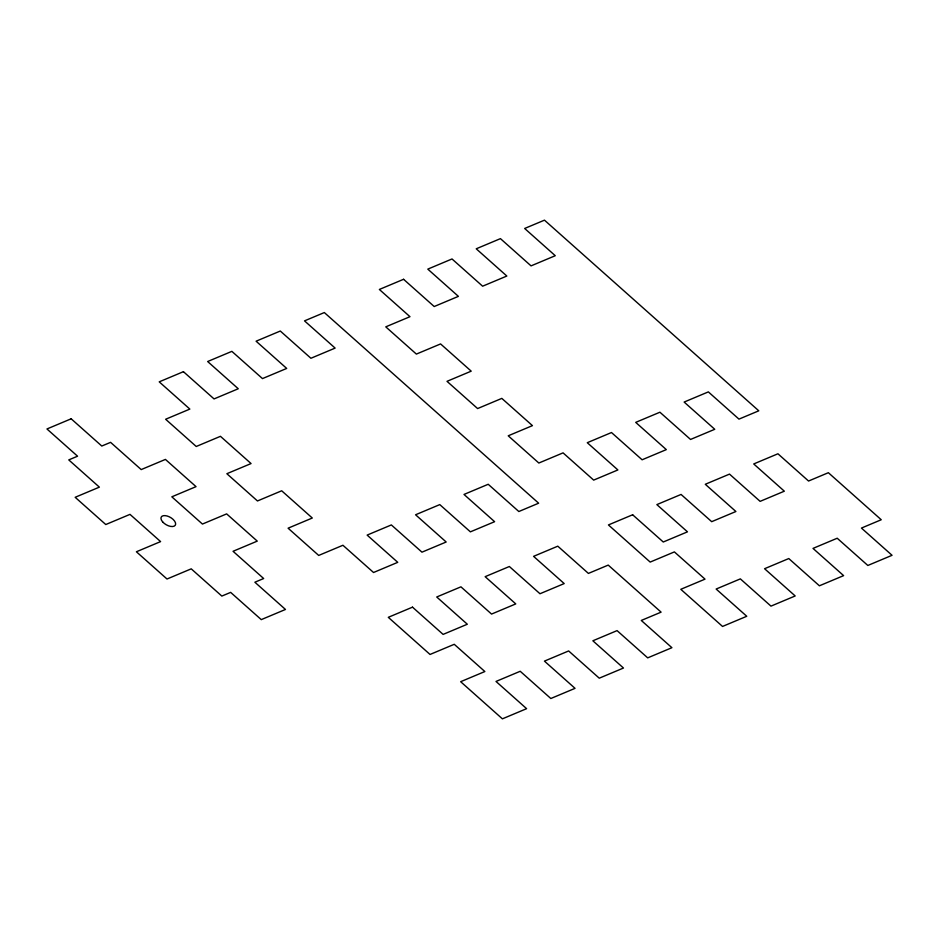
<?xml version="1.0" encoding="UTF-8"?>
<svg xmlns="http://www.w3.org/2000/svg" width="939" height="939" viewBox="0 0 939 939"><rect width="100%" height="100%" fill="white"/><g stroke="black" fill="none" stroke-linecap="round" stroke-linejoin="round"><path stroke-width="1.41" d="M71.164 418.806L46.95 428.97L77.561 456.201L68.758 459.899L99.381 487.141L75.167 497.294L105.778 524.537L129.993 514.372L160.604 541.603L136.39 551.768L167.013 579.011L191.227 568.846L221.839 596.077L230.654 592.38L261.265 619.623L285.479 609.458L254.868 582.215L263.671 578.53L233.048 551.287L257.263 541.122L226.651 513.891L202.437 524.056L171.825 496.813L196.04 486.648L165.417 459.417L141.202 469.582L110.591 442.351L101.788 446.037L71.164 418.806M183.434 371.68L159.219 381.844L189.842 409.087L165.628 419.252L196.239 446.483L220.454 436.318L251.065 463.561L226.851 473.714L257.474 500.957L281.688 490.792L312.3 518.023L288.085 528.188L318.708 555.43L342.923 545.266L373.534 572.497L397.749 562.332L367.137 535.101L391.352 524.936L421.963 552.167L446.178 542.003L415.566 514.772L439.781 504.607L470.392 531.85L494.618 521.685L463.995 494.442L488.21 484.278L518.833 511.52L538.646 503.198L324.331 312.558L304.518 320.868L335.129 348.099L310.915 358.264L280.303 331.033L256.089 341.197L286.7 368.428L262.486 378.593L231.863 351.362L207.648 361.527L238.271 388.758L214.057 398.922L183.434 371.68M403.582 279.294L379.356 289.458L409.979 316.689L385.765 326.854L416.376 354.085L440.591 343.932L471.214 371.163L446.999 381.328L477.611 408.559L501.825 398.394L532.448 425.637L508.222 435.802L538.845 463.033L563.06 452.868L593.671 480.111L617.885 469.946L587.274 442.703L611.489 432.539L642.112 459.781L666.326 449.617L635.703 422.374L659.917 412.221L690.541 439.452L714.755 429.287L684.132 402.056L708.346 391.892L738.97 419.123L758.782 410.812L544.467 220.16L524.655 228.47L555.266 255.713L531.051 265.878L500.44 238.635L476.226 248.8L506.837 276.043L482.623 286.195L452.011 258.964L427.797 269.129L458.408 296.36L434.194 306.525L403.582 279.294M412.503 607.157L388.288 617.322L430.039 654.46L454.253 644.307L484.864 671.538L460.65 681.702L502.4 718.84L526.615 708.675L496.003 681.444L520.218 671.279L550.829 698.51L575.044 688.346L544.432 661.115L568.647 650.95L599.258 678.181L623.484 668.028L592.861 640.785L617.076 630.621L647.699 657.863L671.913 647.699L641.29 620.456L661.103 612.146L608.226 565.102L588.413 573.412L557.789 546.181L533.575 556.346L564.198 583.577L539.984 593.741L509.361 566.51L485.146 576.675L515.769 603.906L491.555 614.071L460.932 586.84L436.717 596.993L467.329 624.235L443.114 634.4L412.503 607.157M632.64 514.772L608.425 524.936L650.175 562.074L674.39 551.909L705.013 579.14L680.798 589.305L722.537 626.442L746.763 616.277L716.14 589.046L740.355 578.882L770.978 606.125L795.192 595.96L764.569 568.717L788.783 558.552L819.407 585.795L843.621 575.63L812.998 548.399L837.212 538.235L867.836 565.466L892.05 555.301L861.439 528.07L881.251 519.748L828.362 472.704L808.549 481.026L777.938 453.783L753.724 463.948L784.335 491.191L760.121 501.356L729.509 474.113L705.283 484.278L735.906 511.509L711.692 521.673L681.068 494.442L656.854 504.607L687.477 531.838L663.263 542.003L632.64 514.772M162.635 521.873A8.134 4.237 30 0 0 175.194 525.359A8.134 4.237 30 0 0 167.072 515.981A8.134 4.237 30 0 0 162.635 521.873"/></g></svg>
